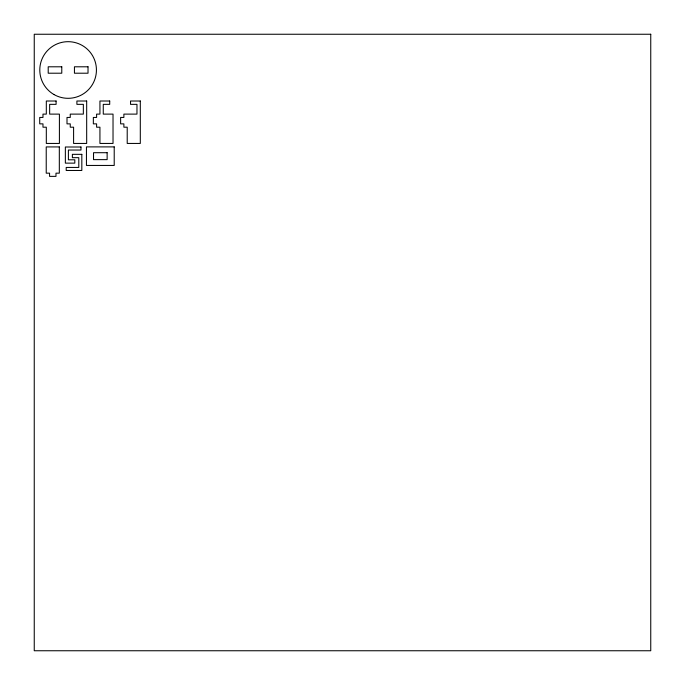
<?xml version="1.0" encoding="UTF-8"?>
<svg xmlns="http://www.w3.org/2000/svg" width="685" height="685" viewBox="0 0 685 685"><rect width="100%" height="100%" fill="white"/><g stroke="black" fill="none" stroke-linecap="round" stroke-linejoin="round"><path stroke-width="1.03" d="M650.75 34.25L34.25 34.25L34.25 650.75L650.75 650.75L650.75 34.25M61.778 66.796L48.207 66.796L48.207 73.209L61.778 73.209L61.778 66.796M88.022 66.796L74.442 66.796L74.442 73.209L88.022 73.209L88.022 66.796M56.093 101.012L46.315 101.012L46.315 114.112L42.975 114.112L42.975 117.443L39.721 117.443L39.721 123.865L42.975 123.865L42.975 127.196L46.315 127.196L46.315 143.439L59.407 143.439L59.407 114.112L49.654 114.112L49.654 104.351L56.093 104.351L56.093 101.012M86.678 101.012L76.9 101.012L76.9 104.351L83.347 104.351L83.347 114.112L70.255 114.112L70.255 117.443L67.002 117.443L67.002 123.865L70.255 123.865L70.255 127.196L73.595 127.196L73.595 143.439L86.678 143.439L86.678 101.012M109.711 101.012L99.933 101.012L99.933 114.112L96.602 114.112L96.602 117.443L93.348 117.443L93.348 123.865L96.602 123.865L96.602 127.196L99.933 127.196L99.933 143.439L113.025 143.439L113.025 114.112L103.272 114.112L103.272 104.351L109.711 104.351L109.711 101.012M140.305 101.012L130.527 101.012L130.527 104.351L136.966 104.351L136.966 114.112L123.874 114.112L123.874 117.443L120.628 117.443L120.628 123.865L123.874 123.865L123.874 127.196L127.213 127.196L127.213 143.439L140.305 143.439L140.305 101.012M114.215 146.89L86.447 146.89L86.447 165.445L114.215 165.445L114.215 146.89M59.321 146.924L46.229 146.924L46.229 173.168L49.568 173.168L49.568 176.37L55.982 176.37L55.982 173.168L59.321 173.168L59.321 146.924M80.976 147.001L65.358 147.001L65.358 163.133L74.811 163.133L74.811 159.802L68.397 159.802L68.397 150.041L80.976 150.041L80.976 147.001M107.134 152.704L93.528 152.704L93.528 159.631L107.134 159.631L107.134 152.704M81.823 154.339L72.379 154.339L72.379 157.678L78.792 157.678L78.792 167.44L66.205 167.44L66.205 170.471L81.823 170.471L81.823 154.339M53.952 94.521A28.316 28.316 0 0 0 96.431 69.998A28.316 28.316 0 0 0 53.952 45.475A28.316 28.316 0 0 0 53.952 94.521"/></g></svg>
